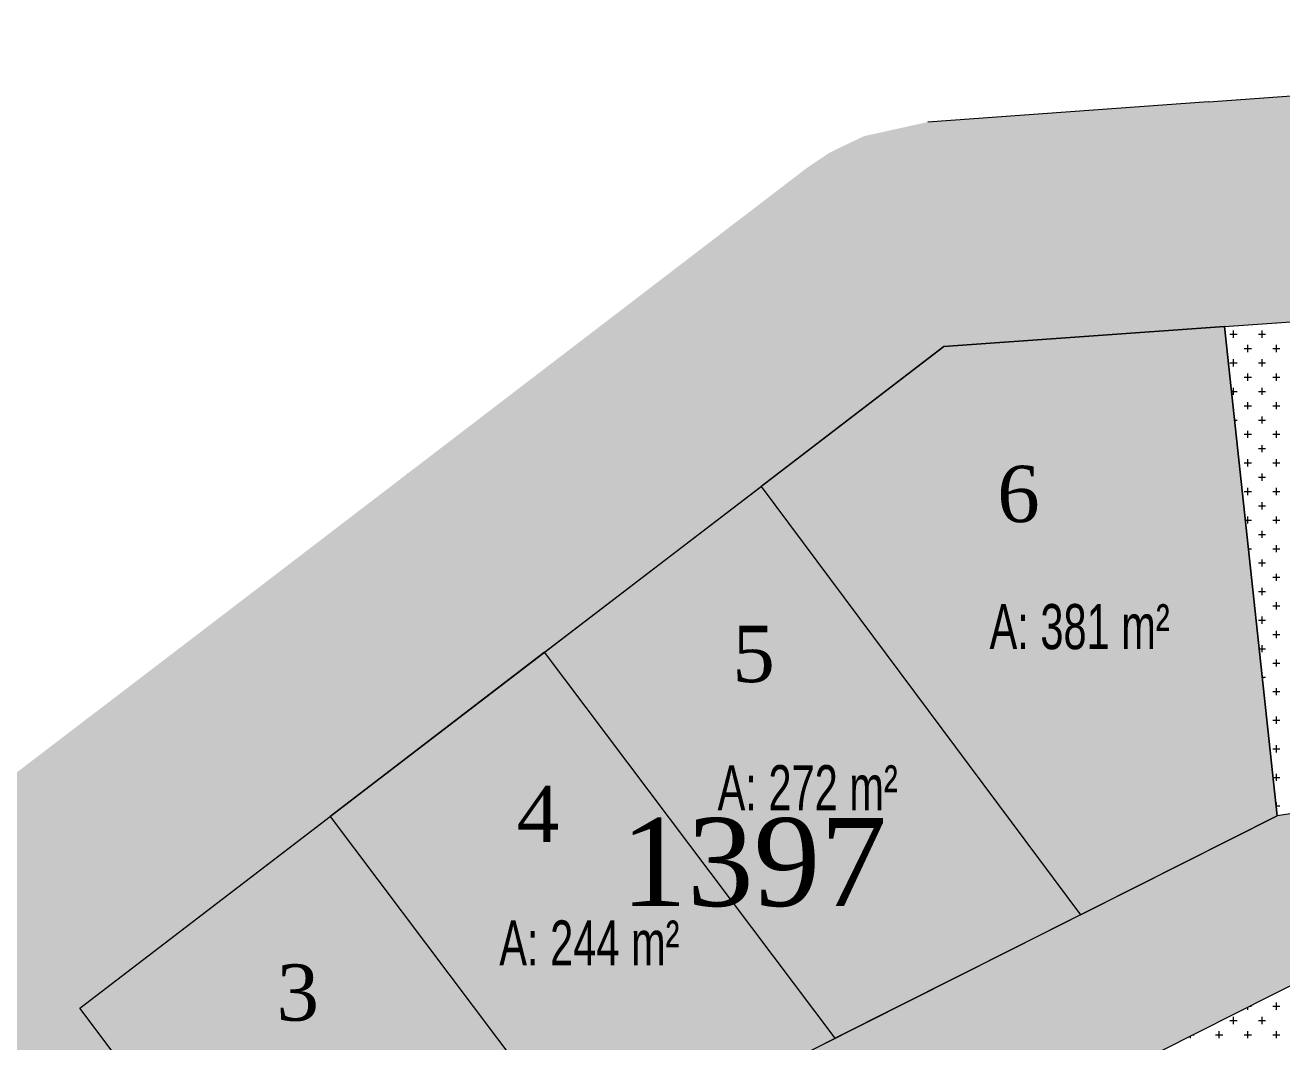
# Model space of a CAD drawing. Header units: metres. Extents: x 476631 to 477421, y 4483749 to 4484052.
# Drawn here: x 476824.5 to 476880.3, y 4483946.8 to 4483991.9 of the extents above; entities that cross this region are included whole.
import ezdxf

# ---------------------------------------------------------------- set-up
doc = ezdxf.new("R2010")
doc.units = ezdxf.units.M
for name, color, linetype, lineweight in [('M2', 1, 'Continuous', 25), ('PL_PARK', 97, 'Continuous', 0), ('serbest', 10, 'Continuous', 0), ('TK_PARSEL', 1, 'Continuous', 0)]:
    doc.layers.add(name, color=color, linetype=linetype, lineweight=lineweight)
doc.styles.add('M2', font='', dxfattribs={"width": 0.9, "height": 12})
doc.styles.get("Standard").update_dxf_attribs({"font": 'TimesNewRoman.ttf'})
doc.styles.get('M2').set_extended_font_data('Swis721 LtCn BT')

msp = doc.modelspace()

# ---------------------------------------------------------------- hatches: boundary and pattern name
at = {"layer": 'M2', "true_color": 0x636466}
h = msp.add_hatch(color=251, dxfattribs=at)
h.dxf.hatch_style = 1
h.paths.add_polyline_path([(476924.509, 4483991.935), (476872.495, 4483988.196), (476864.595, 4483987.628), (476861.765, 4483987.004), (476860.253, 4483986.28), (476859.233, 4483985.594), (476855.176, 4483982.488), (476865.312, 4483977.654), (476877.78, 4483978.55), (476925.226, 4483981.961)])
h = msp.add_hatch(color=251, dxfattribs=at)
h.dxf.hatch_style = 1
h.paths.add_polyline_path([(476826.943, 4483948.275), (476821.144, 4483944.341), (476815.345, 4483940.406), (476811.611, 4483940.096), (476791.883, 4483938.469), (476786.427, 4483938.018), (476782.372, 4483905.077), (476781.322, 4483904.72), (476745.753, 4483904.431), (476724.876, 4483910.91), (476711.153, 4483932.352), (476710.736, 4483954.862), (476701.228, 4483951.17), (476655.414, 4483928.887), (476648.948, 4483936.862), (476711.375, 4483967.226), (476769.727, 4483946.673), (476785.605, 4483947.984), (476797.892, 4483948.999), (476811.902, 4483950.154), (476820.854, 4483956.228), (476831.978, 4483964.725), (476841.526, 4483972.036, -0.000619), (476841.506, 4483972.021), (476851.118, 4483979.381), (476855.176, 4483982.488), (476865.312, 4483977.654)])
h = msp.add_hatch(color=251, dxfattribs=at)
h.dxf.hatch_style = 1
h.paths.add_polyline_path([(476934.864, 4483980.005), (476936.422, 4483981.879), (476925.226, 4483981.961), (476927.658, 4483980.153), (476930.716, 4483966.505), (476929.175, 4483964.253), (476880.118, 4483956.817), (476871.379, 4483952.416), (476882.27, 4483950.064), (476900.55, 4483952.835), (476930.438, 4483957.365), (476938.268, 4483964.815)])
h = msp.add_hatch(color=251, dxfattribs=at)
h.dxf.hatch_style = 1
h.paths.add_polyline_path([(476851.484, 4483934.557), (476882.27, 4483950.064), (476871.379, 4483952.416), (476860.489, 4483946.931), (476849.599, 4483941.446), (476847.318, 4483940.297), (476839.144, 4483932.059), (476826.943, 4483948.275), (476821.144, 4483944.341), (476834.161, 4483927.038), (476839.13, 4483922.108)])
at = {"layer": 'serbest'}
h = msp.add_hatch(color=14, dxfattribs=at)
h.dxf.hatch_style = 1
h.paths.add_polyline_path([(476877.78, 4483978.55), (476865.312, 4483977.654), (476857.198, 4483971.441), (476871.379, 4483952.416), (476880.118, 4483956.817)])
h = msp.add_hatch(color=14, dxfattribs=at)
h.dxf.hatch_style = 1
h.paths.add_polyline_path([(476857.198, 4483971.441), (476847.586, 4483964.081), (476860.489, 4483946.931), (476871.379, 4483952.416)])
h = msp.add_hatch(color=2, dxfattribs=at)
h.dxf.hatch_style = 1
h.paths.add_polyline_path([(476847.586, 4483964.081), (476845.363, 4483962.379), (476838.058, 4483956.786), (476849.599, 4483941.446), (476860.489, 4483946.931)])
h = msp.add_hatch(color=14, dxfattribs=at)
h.dxf.hatch_style = 1
h.paths.add_polyline_path([(476849.599, 4483941.446), (476838.058, 4483956.786), (476826.943, 4483948.275), (476839.144, 4483932.059), (476847.318, 4483940.297)])

# ---------------------------------------------------------------- linework, layer by layer
at = {"layer": 'PL_PARK', "color": 3}
for p, q in [((476877.78, 4483978.55), (476925.226, 4483981.961)), ((476880.118, 4483956.817), (476877.78, 4483978.55)), ((476929.175, 4483964.253), (476880.118, 4483956.817)), ((476851.484, 4483934.557), (476882.27, 4483950.064))]:
    msp.add_line(p, q, dxfattribs=at)
at = {"layer": 'PL_PARK', "color": 3, "linetype": 'Continuous'}
for p, q in [((476878.015, 4483978.205), (476878.332, 4483978.205)), ((476878.174, 4483978.046), (476878.174, 4483978.364)), ((476879.285, 4483978.205), (476879.602, 4483978.205)), ((476879.444, 4483978.046), (476879.444, 4483978.364)), ((476880.079, 4483978.681), (476880.079, 4483978.716)), ((476878.809, 4483977.411), (476878.809, 4483977.729)), ((476880.079, 4483977.411), (476880.079, 4483977.729)), ((476878.174, 4483976.776), (476878.174, 4483977.094)), ((476878.65, 4483977.57), (476878.967, 4483977.57)), ((476879.444, 4483976.776), (476879.444, 4483977.094)), ((476879.92, 4483977.57), (476880.237, 4483977.57)), ((476878.015, 4483976.935), (476878.332, 4483976.935)), ((476879.285, 4483976.935), (476879.602, 4483976.935)), ((476878.65, 4483976.3), (476878.967, 4483976.3)), ((476878.809, 4483976.141), (476878.809, 4483976.459)), ((476879.92, 4483976.3), (476880.237, 4483976.3)), ((476880.079, 4483976.141), (476880.079, 4483976.459)), ((476878.091, 4483975.665), (476878.332, 4483975.665)), ((476878.174, 4483975.506), (476878.174, 4483975.824)), ((476879.285, 4483975.665), (476879.602, 4483975.665)), ((476879.444, 4483975.506), (476879.444, 4483975.824)), ((476878.65, 4483975.03), (476878.967, 4483975.03)), ((476878.809, 4483974.871), (476878.809, 4483975.189)), ((476879.92, 4483975.03), (476880.237, 4483975.03)), ((476880.079, 4483974.871), (476880.079, 4483975.189)), ((476878.227, 4483974.395), (476878.332, 4483974.395)), ((476879.285, 4483974.395), (476879.602, 4483974.395)), ((476879.444, 4483974.236), (476879.444, 4483974.554)), ((476878.65, 4483973.76), (476878.967, 4483973.76)), ((476878.809, 4483973.601), (476878.809, 4483973.919)), ((476879.92, 4483973.76), (476880.237, 4483973.76)), ((476880.079, 4483973.601), (476880.079, 4483973.919)), ((476879.444, 4483972.966), (476879.444, 4483973.284)), ((476878.809, 4483972.331), (476878.809, 4483972.649)), ((476879.285, 4483973.125), (476879.602, 4483973.125)), ((476880.079, 4483972.331), (476880.079, 4483972.649)), ((476878.65, 4483972.49), (476878.967, 4483972.49)), ((476879.92, 4483972.49), (476880.237, 4483972.49)), ((476879.285, 4483971.855), (476879.602, 4483971.855)), ((476879.444, 4483971.696), (476879.444, 4483972.014)), ((476878.65, 4483971.22), (476878.967, 4483971.22)), ((476878.809, 4483971.061), (476878.809, 4483971.379)), ((476879.92, 4483971.22), (476880.237, 4483971.22)), ((476880.079, 4483971.061), (476880.079, 4483971.379)), ((476879.285, 4483970.585), (476879.602, 4483970.585)), ((476879.444, 4483970.426), (476879.444, 4483970.744)), ((476878.705, 4483969.95), (476878.967, 4483969.95)), ((476878.809, 4483969.791), (476878.809, 4483970.109)), ((476879.92, 4483969.95), (476880.237, 4483969.95)), ((476880.079, 4483969.791), (476880.079, 4483970.109)), ((476879.285, 4483969.315), (476879.602, 4483969.315)), ((476879.444, 4483969.156), (476879.444, 4483969.474)), ((476880.079, 4483968.521), (476880.079, 4483968.839)), ((476878.842, 4483968.68), (476878.967, 4483968.68)), ((476879.444, 4483967.886), (476879.444, 4483968.204)), ((476879.92, 4483968.68), (476880.237, 4483968.68)), ((476879.285, 4483968.045), (476879.602, 4483968.045)), ((476879.92, 4483967.41), (476880.237, 4483967.41)), ((476880.079, 4483967.251), (476880.079, 4483967.569)), ((476879.285, 4483966.775), (476879.602, 4483966.775)), ((476879.444, 4483966.616), (476879.444, 4483966.934)), ((476879.92, 4483966.14), (476880.237, 4483966.14)), ((476880.079, 4483965.981), (476880.079, 4483966.299)), ((476879.285, 4483965.505), (476879.602, 4483965.505)), ((476879.444, 4483965.346), (476879.444, 4483965.664)), ((476879.92, 4483964.87), (476880.237, 4483964.87)), ((476880.079, 4483964.711), (476880.079, 4483965.029)), ((476879.444, 4483964.076), (476879.444, 4483964.394)), ((476879.32, 4483964.235), (476879.602, 4483964.235)), ((476880.079, 4483963.441), (476880.079, 4483963.759)), ((476879.92, 4483963.6), (476880.237, 4483963.6)), ((476879.444, 4483963.084), (476879.444, 4483963.124)), ((476879.457, 4483962.965), (476879.602, 4483962.965)), ((476879.92, 4483962.33), (476880.237, 4483962.33)), ((476880.079, 4483962.171), (476880.079, 4483962.489)), ((476879.593, 4483961.695), (476879.602, 4483961.695)), ((476879.92, 4483961.06), (476880.237, 4483961.06)), ((476880.079, 4483960.901), (476880.079, 4483961.219)), ((476879.92, 4483959.79), (476880.237, 4483959.79)), ((476880.079, 4483959.631), (476880.079, 4483959.949)), ((476880.079, 4483958.361), (476880.079, 4483958.679)), ((476879.935, 4483958.52), (476880.237, 4483958.52)), ((476880.071, 4483957.25), (476880.237, 4483957.25)), ((476880.079, 4483957.18), (476880.079, 4483957.409)), ((476878.809, 4483948.201), (476878.809, 4483948.32)), ((476878.888, 4483948.36), (476878.967, 4483948.36)), ((476879.92, 4483948.36), (476880.237, 4483948.36)), ((476880.079, 4483948.201), (476880.079, 4483948.519)), ((476878.015, 4483947.725), (476878.332, 4483947.725)), ((476878.174, 4483947.566), (476878.174, 4483947.884)), ((476879.285, 4483947.725), (476879.602, 4483947.725)), ((476879.444, 4483947.566), (476879.444, 4483947.884)), ((476876.269, 4483946.931), (476876.269, 4483947.041)), ((476876.367, 4483947.09), (476876.427, 4483947.09)), ((476877.38, 4483947.09), (476877.697, 4483947.09)), ((476877.539, 4483946.931), (476877.539, 4483947.249)), ((476878.65, 4483947.09), (476878.967, 4483947.09)), ((476878.809, 4483946.931), (476878.809, 4483947.249)), ((476879.92, 4483947.09), (476880.237, 4483947.09)), ((476880.079, 4483946.931), (476880.079, 4483947.249))]:
    msp.add_line(p, q, dxfattribs=at)
at = {"layer": 'serbest'}
for p, q in [((476877.063, 4483988.525), (476924.509, 4483991.935)), ((476877.78, 4483978.55), (476925.226, 4483981.961))]:
    msp.add_line(p, q, dxfattribs=at)
at = {"layer": 'TK_PARSEL'}
for p, q in [((476877.063, 4483988.525), (476864.595, 4483987.628)), ((476865.312, 4483977.654), (476877.78, 4483978.55)), ((476877.78, 4483978.55), (476865.312, 4483977.654)), ((476877.78, 4483978.55), (476878.21, 4483974.551)), ((476878.21, 4483974.551), (476877.78, 4483978.55)), ((476826.943, 4483948.275), (476865.312, 4483977.654)), ((476865.312, 4483977.654), (476857.198, 4483971.441)), ((476878.21, 4483974.551), (476880.118, 4483956.817)), ((476880.118, 4483956.817), (476878.21, 4483974.551)), ((476847.586, 4483964.081), (476857.198, 4483971.441)), ((476857.198, 4483971.441), (476871.379, 4483952.416)), ((476857.198, 4483971.441), (476871.379, 4483952.416)), ((476847.586, 4483964.081), (476845.363, 4483962.379)), ((476860.489, 4483946.931), (476847.586, 4483964.081)), ((476860.489, 4483946.931), (476847.586, 4483964.081)), ((476847.586, 4483964.081), (476847.586, 4483964.081)), ((476845.363, 4483962.379), (476838.058, 4483956.786)), ((476826.943, 4483948.275), (476838.058, 4483956.786)), ((476838.058, 4483956.786), (476849.599, 4483941.446)), ((476838.058, 4483956.786), (476849.599, 4483941.446)), ((476880.118, 4483956.817), (476847.318, 4483940.297)), ((476871.379, 4483952.416), (476880.118, 4483956.817)), ((476871.379, 4483952.416), (476860.489, 4483946.931)), ((476871.379, 4483952.416), (476871.379, 4483952.416)), ((476839.144, 4483932.059), (476826.943, 4483948.275)), ((476826.943, 4483948.275), (476826.943, 4483948.275)), ((476839.144, 4483932.059), (476826.943, 4483948.275)), ((476849.599, 4483941.446), (476860.489, 4483946.931))]:
    msp.add_line(p, q, dxfattribs=at)
msp.add_arc((476835.427, 4483979.961), 10, 307.441, 307.4417, dxfattribs=at)

# ---------------------------------------------------------------- texts
at = {"layer": 'M2', "color": 14, "style": 'M2', "width": 0.9}
for s, p in [('A: 381 m²', (476867.342, 4483964.218)), ('A: 272 m²', (476855.266, 4483957.063))]:
    msp.add_text(s, height=2, dxfattribs=at).set_placement(p)
at = {"layer": 'M2', "color": 1, "style": 'M2', "width": 0.9}
msp.add_text('A: 244 m²', height=2, dxfattribs=at).set_placement((476845.572, 4483950.166))
at = {"layer": 'serbest', "char_height": 2.5, "attachment_point": 1}
for s, insert in [('6', (476867.682, 4483972.364)), ('5', (476855.921, 4483965.255)), ('4', (476846.348, 4483958.146)), ('3', (476835.681, 4483950.217))]:
    msp.add_mtext_dynamic_manual_height_columns(s, width=11.84476, gutter_width=12.5, heights=[0], dxfattribs=dict(at, insert=insert))
at = {"layer": 'serbest', "color": 5, "insert": (476850.957, 4483956.721), "char_height": 3.9129, "attachment_point": 1}
msp.add_mtext_dynamic_manual_height_columns('1397', width=31.40198, gutter_width=19.564, heights=[0], dxfattribs=at)

doc.saveas('drawing.dxf')
